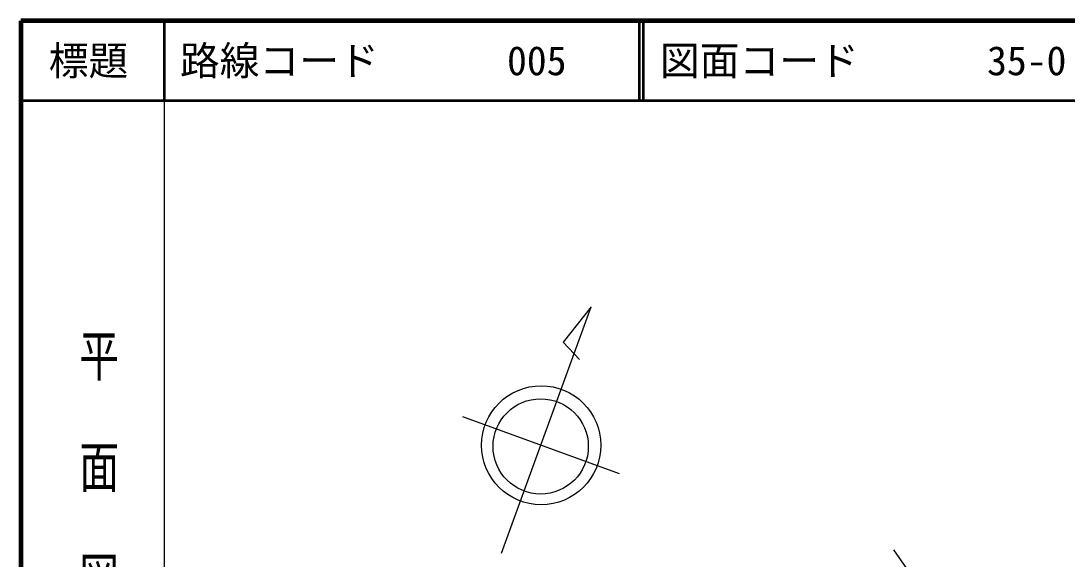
# Model space of a CAD drawing. Units: millimetres, scale not verified. Extents: x 40000 to 680000, y 20000 to 380000.
# Drawn here: x 40000 to 171583, y 312291 to 380000 of the extents above; entities that cross this region are included whole.
import ezdxf
from ezdxf.enums import TextEntityAlignment as Align

# ---------------------------------------------------------------- set-up
doc = ezdxf.new("R2010")
doc.units = ezdxf.units.MM
doc.header["$LTSCALE"] = 1000
for name, color, linetype, lineweight in [('S-BMK-OTRS', 5, 'Continuous', 25), ('S-BMK-SRVR', 3, 'Continuous', 25), ('S-TTL', 2, 'Continuous', 140), ('S-TTL-BAND', 7, 'Continuous', 25), ('S-TTL-LINE', 7, 'Continuous', 50)]:
    doc.layers.add(name, color=color, linetype=linetype, lineweight=lineweight)
doc.layers.add('S-TTL-TXT', color=7, linetype='Continuous')
doc.styles.add('@ＭＳ ゴシック', font='')
doc.styles.add('ＭＳ ゴシック', font='')
doc.styles.get('@ＭＳ ゴシック').set_extended_font_data('@MS Gothic')
doc.styles.get('ＭＳ ゴシック').set_extended_font_data('MS Gothic')

msp = doc.modelspace()

# ---------------------------------------------------------------- linework, layer by layer
at = {"layer": 'S-BMK-OTRS'}
msp.add_line((159950, 298866), (149799, 313453), dxfattribs=at)
at = {"layer": 'S-BMK-SRVR'}
for p, q in [((100446, 313016), (111725, 344018)), ((111725, 344018), (108196, 339593)), ((108196, 339593), (110253, 337414)), ((95547, 330213), (115249, 323039))]:
    msp.add_line(p, q, dxfattribs=at)
for centre, major_axis in [((105437, 326612), (0, 7492)), ((105375, 326466), (0, 5993))]:
    msp.add_ellipse(centre, major_axis=major_axis, ratio=0.999516, dxfattribs=at)
at = {"layer": 'S-TTL'}
for p, q in [((40000, 380000), (40000, 20000)), ((680000, 380000), (40000, 380000))]:
    msp.add_line(p, q, dxfattribs=at)
at = {"layer": 'S-TTL-BAND'}
msp.add_line((58000, 370000), (58000, 20000), dxfattribs=at)
at = {"layer": 'S-TTL-LINE'}
for p, q in [((58000, 380000), (58000, 370000)), ((117750, 380000), (117750, 370000)), ((118250, 380000), (118250, 370000)), ((40000, 370000), (680000, 370000))]:
    msp.add_line(p, q, dxfattribs=at)

# ---------------------------------------------------------------- texts
at = {"layer": 'S-TTL-BAND', "style": '@ＭＳ ゴシック', "width": 1.4}
msp.add_text('平  面  図', height=3666, rotation=270, dxfattribs=at).set_placement((49777, 306475), align=Align.MIDDLE_RIGHT)
at = {"layer": 'S-TTL-TXT', "style": 'ＭＳ ゴシック'}
msp.add_text('標題', height=3666, dxfattribs=at).set_placement((48500, 375000), align=Align.MIDDLE_CENTER)
for s, p in [('路線コード', (60000, 375000)), ('005', (101142, 375000)), ('図面コード', (120380, 375000)), ('35-0', (161521, 375000))]:
    msp.add_text(s, height=3666, dxfattribs=at).set_placement(p, align=Align.MIDDLE_LEFT)

doc.saveas('drawing.dxf')
